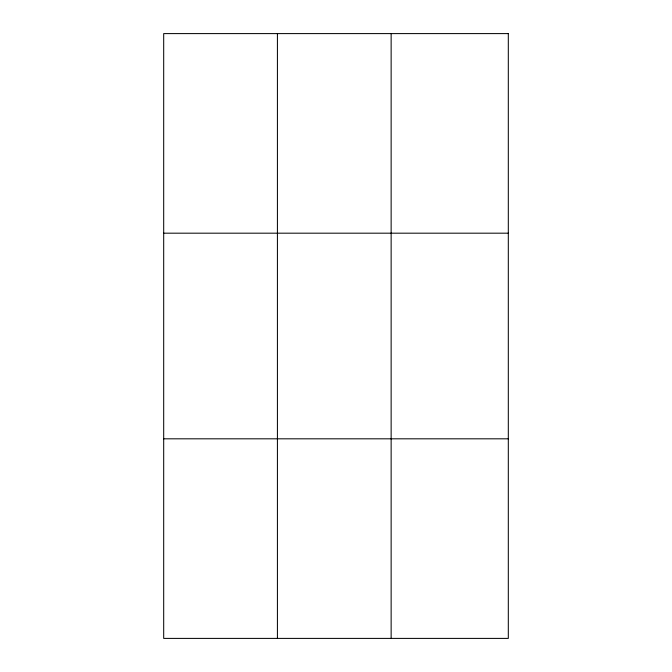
<?xml version="1.0" encoding="UTF-8"?>
<svg xmlns="http://www.w3.org/2000/svg" width="672" height="672" viewBox="0 0 672 672"><rect width="100%" height="100%" fill="white"/><g stroke="black" fill="none" stroke-linecap="round" stroke-linejoin="round"><path stroke-width="1.01" d="M277.418 638.4L277.418 33.6M391.138 638.4L391.138 33.6M163.691 233.184L508.309 233.184M163.691 438.816L508.309 438.816M508.309 33.6L508.309 638.4L163.691 638.4L163.691 33.6L508.309 33.6"/></g></svg>
